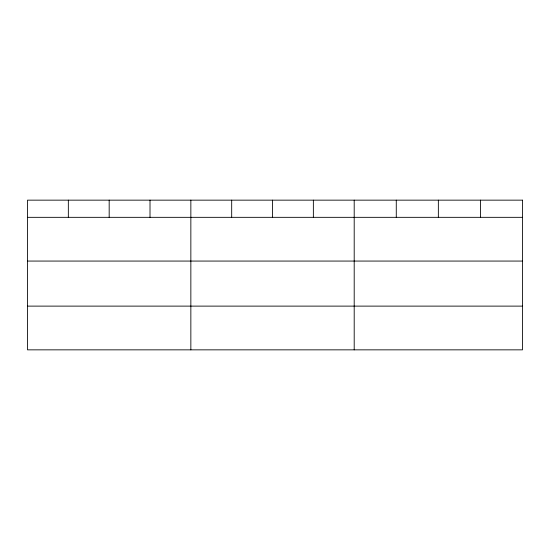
<?xml version="1.0" encoding="UTF-8"?>
<svg xmlns="http://www.w3.org/2000/svg" width="550" height="550" viewBox="0 0 550 550"><rect width="100%" height="100%" fill="white"/><g stroke="black" fill="none" stroke-linecap="round" stroke-linejoin="round"><path stroke-width="0.82" d="M27.5 217.333L522.5 217.333M27.5 261.064L522.5 261.064M27.5 306.116L522.5 306.116M480.425 200.152L480.425 217.333M438.35 200.152L438.35 217.333M396.275 200.152L396.275 217.333M354.2 200.152L354.2 349.848M313.363 200.152L313.363 217.333M272.525 200.152L272.525 217.333M231.688 200.152L231.688 217.333M190.85 200.152L190.85 349.848M150.012 200.152L150.012 217.333M109.175 200.152L109.175 217.333M68.338 200.152L68.338 217.333M522.5 200.152L27.5 200.152L27.5 349.848L522.5 349.848L522.5 200.152"/></g></svg>
